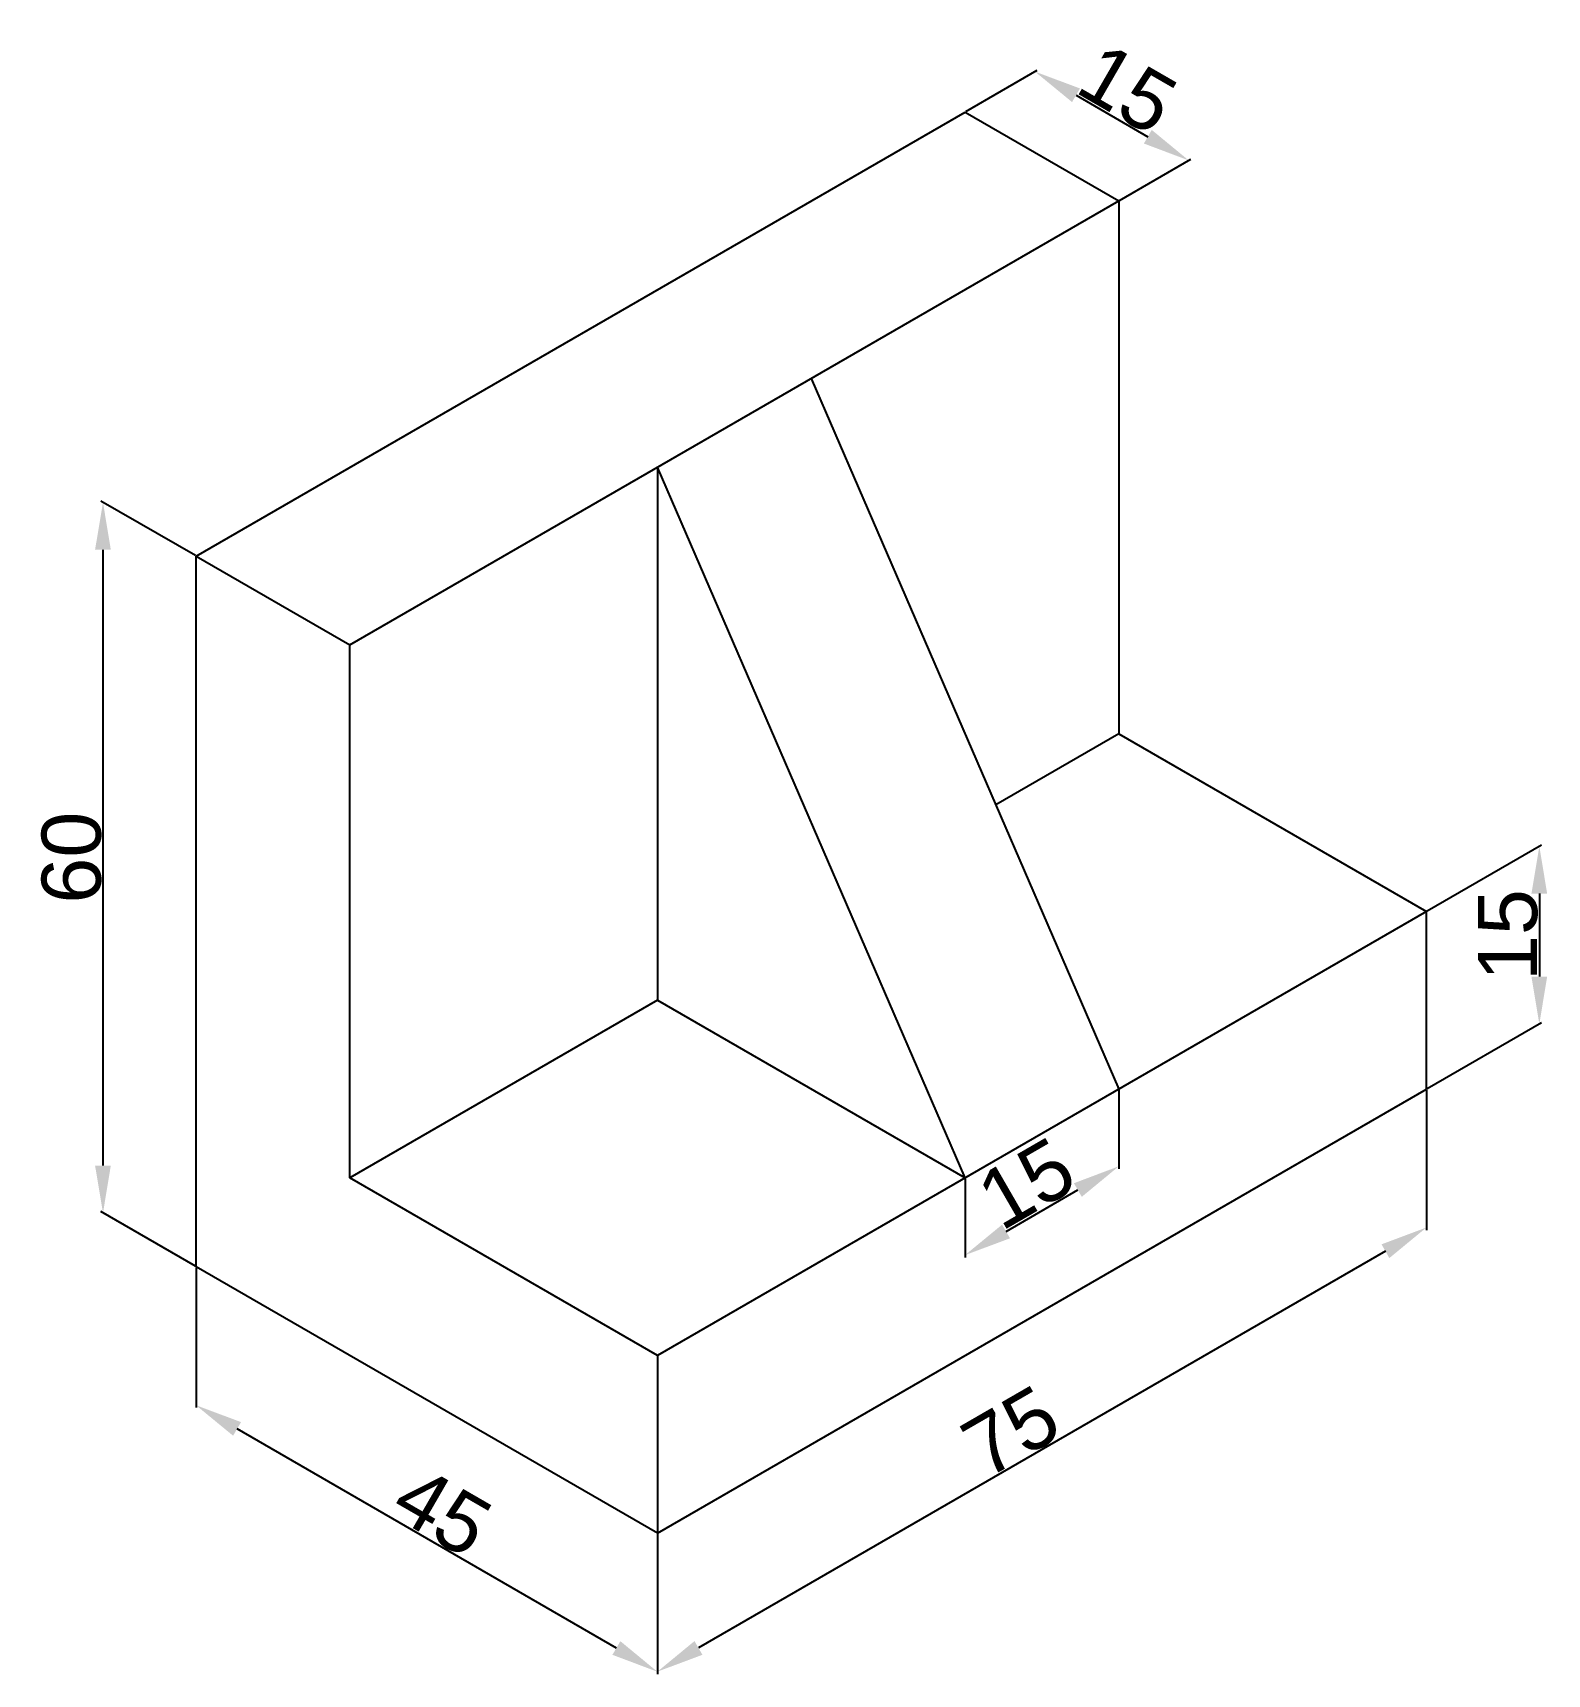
# Model space of a CAD drawing. Header units: centimetres. Extents: x 449 to 577, y 53 to 191.
import ezdxf

# ---------------------------------------------------------------- set-up
doc = ezdxf.new("R2010")
doc.units = ezdxf.units.CM
doc.header["$MEASUREMENT"] = 0
doc.styles.get("Standard").update_dxf_attribs({"font": 'arial.ttf'})
doc.dimstyles.get("Standard").update_dxf_attribs({"dimtxt": 5, "dimasz": 4, "dimexe": 0.18, "dimexo": 0.0625, "dimgap": 0.09, "dimtad": 1, "dimdec": 0, "dimzin": 0, "dimdsep": 46, "dimtxsty": 'Standard', "dimcen": 0.09, "dimclrd": 2, "dimclre": 2, "dimclrt": 2, "dimadec": 0, "dimazin": 0, "dimtfac": 1, "dimtdec": 0, "dimtofl": 0, "dimtmove": 0, "dimatfit": 3, "dimfxl": 1, "dimtfillclr": 2, "dimtolj": 1, "dimtzin": 0, "dimarcsym": 0})

# ---------------------------------------------------------------- blocks, each defined once
blk = doc.blocks.new('*D11')
at = {"color": 2, "lineweight": -2, "transparency": 16777216}
for p, q in [((527.82, 184.72), (533.84, 188.2)), ((537.13, 186.09), (543.19, 182.59)), ((540.81, 177.22), (546.83, 180.7))]:
    blk.add_line(p, q, dxfattribs=at)
at = {"color": 2, "transparency": 16777216}
for points in [[(537.46, 186.67), (536.79, 185.52), (533.66, 188.09)], [(543.52, 183.17), (542.86, 182.02), (546.65, 180.59)]]:
    blk.add_solid(points, dxfattribs=at)
at = {"layer": 'Defpoints', "color": 0, "transparency": 16777216}
for p in [(527.75, 184.68), (546.65, 180.59), (540.74, 177.18)]:
    blk.add_point(p, dxfattribs=at)
at = {"color": 2, "transparency": 16777216, "insert": (541.48, 186.63), "char_height": 5, "attachment_point": 5, "rotation": 330}
blk.add_mtext('\\A1;15', dxfattribs=at)
blk = doc.blocks.new('*D12')
at = {"color": 2, "lineweight": -2, "transparency": 16777216}
for p, q in [((566.79, 117.22), (576.44, 122.79)), ((576.26, 118.68), (576.26, 111.68)), ((566.79, 102.22), (576.44, 107.79))]:
    blk.add_line(p, q, dxfattribs=at)
at = {"color": 2, "transparency": 16777216}
for points in [[(575.59, 118.68), (576.92, 118.68), (576.26, 122.68)], [(575.59, 111.68), (576.92, 111.68), (576.26, 107.68)]]:
    blk.add_solid(points, dxfattribs=at)
at = {"layer": 'Defpoints', "color": 0, "transparency": 16777216}
for p in [(566.72, 117.18), (576.26, 107.68), (566.72, 102.18)]:
    blk.add_point(p, dxfattribs=at)
at = {"color": 2, "transparency": 16777216, "insert": (573.61, 115.18), "char_height": 5, "attachment_point": 5, "rotation": 90}
blk.add_mtext('\\A1;15', dxfattribs=at)
blk = doc.blocks.new('*D13')
at = {"color": 2, "lineweight": -2, "transparency": 16777216}
for p, q in [((566.72, 102.11), (566.72, 90.28)), ((563.26, 88.49), (505.24, 54.99)), ((501.77, 64.61), (501.77, 52.78))]:
    blk.add_line(p, q, dxfattribs=at)
at = {"color": 2, "transparency": 16777216}
for points in [[(562.93, 89.07), (563.59, 87.91), (566.72, 90.49)], [(504.9, 55.57), (505.57, 54.41), (501.77, 52.99)]]:
    blk.add_solid(points, dxfattribs=at)
at = {"layer": 'Defpoints', "color": 0, "transparency": 16777216}
for p in [(566.72, 102.18), (501.77, 64.68), (501.77, 52.99)]:
    blk.add_point(p, dxfattribs=at)
at = {"color": 2, "transparency": 16777216, "insert": (531.62, 73.26), "char_height": 5, "attachment_point": 5, "rotation": 30}
blk.add_mtext('\\A1;75', dxfattribs=at)
blk = doc.blocks.new('*D14')
at = {"color": 2, "lineweight": -2, "transparency": 16777216}
for p, q in [((462.8, 87.11), (462.8, 75.28)), ((498.31, 54.98), (466.26, 73.48)), ((501.77, 64.61), (501.77, 52.78))]:
    blk.add_line(p, q, dxfattribs=at)
at = {"color": 2, "transparency": 16777216}
for points in [[(466.6, 74.06), (465.93, 72.91), (462.8, 75.48)], [(498.64, 55.56), (497.97, 54.41), (501.77, 52.98)]]:
    blk.add_solid(points, dxfattribs=at)
at = {"layer": 'Defpoints', "color": 0, "transparency": 16777216}
for p in [(462.8, 87.18), (462.8, 75.48), (501.77, 64.68)]:
    blk.add_point(p, dxfattribs=at)
at = {"color": 2, "transparency": 16777216, "insert": (483.6, 66.51), "char_height": 5, "attachment_point": 5, "rotation": 330}
blk.add_mtext('\\A1;45', dxfattribs=at)
blk = doc.blocks.new('*D15')
at = {"color": 2, "lineweight": -2, "transparency": 16777216}
for p, q in [((540.74, 102.11), (540.74, 95.45)), ((527.75, 94.61), (527.75, 87.95)), ((531.22, 90.16), (537.28, 93.66))]:
    blk.add_line(p, q, dxfattribs=at)
at = {"color": 2, "transparency": 16777216}
for points in [[(536.95, 94.23), (537.61, 93.08), (540.74, 95.66)], [(530.88, 90.73), (531.55, 89.58), (527.75, 88.16)]]:
    blk.add_solid(points, dxfattribs=at)
at = {"layer": 'Defpoints', "color": 0, "transparency": 16777216}
for p in [(540.74, 102.18), (540.74, 95.66), (527.75, 94.68)]:
    blk.add_point(p, dxfattribs=at)
at = {"color": 2, "transparency": 16777216, "insert": (532.93, 94.2), "char_height": 5, "attachment_point": 5, "rotation": 30}
blk.add_mtext('\\A1;15', dxfattribs=at)
blk = doc.blocks.new('*D16')
at = {"color": 2, "lineweight": -2, "transparency": 16777216}
for p, q in [((462.74, 147.22), (454.76, 151.83)), ((454.94, 147.72), (454.94, 95.72)), ((462.74, 87.22), (454.76, 91.83))]:
    blk.add_line(p, q, dxfattribs=at)
at = {"color": 2, "transparency": 16777216}
for points in [[(454.27, 147.72), (455.6, 147.72), (454.94, 151.72)], [(454.27, 95.72), (455.6, 95.72), (454.94, 91.72)]]:
    blk.add_solid(points, dxfattribs=at)
at = {"layer": 'Defpoints', "color": 0, "transparency": 16777216}
for p in [(462.8, 147.18), (454.94, 91.72), (462.8, 87.18)]:
    blk.add_point(p, dxfattribs=at)
at = {"color": 2, "transparency": 16777216, "insert": (452.29, 121.72), "char_height": 5, "attachment_point": 5, "rotation": 90}
blk.add_mtext('\\A1;60', dxfattribs=at)

msp = doc.modelspace()

# ---------------------------------------------------------------- linework, layer by layer
for p, q in [((462.8, 147.18), (527.75, 184.68)), ((527.75, 184.68), (540.74, 177.18)), ((475.79, 139.68), (540.74, 177.18)), ((540.74, 177.18), (540.74, 132.18)), ((514.76, 162.18), (540.74, 102.18)), ((501.77, 154.68), (501.77, 109.68)), ((527.75, 94.68), (501.77, 154.68)), ((462.8, 87.18), (462.8, 147.18)), ((462.8, 147.18), (475.79, 139.68)), ((475.79, 94.68), (475.79, 139.68)), ((540.74, 132.18), (530.35, 126.18)), ((540.74, 132.18), (566.72, 117.18)), ((566.72, 117.18), (501.77, 79.68)), ((566.72, 102.18), (566.72, 117.18)), ((501.77, 109.68), (475.79, 94.68)), ((501.77, 109.68), (527.75, 94.68)), ((501.77, 64.68), (566.72, 102.18)), ((501.77, 79.68), (475.79, 94.68)), ((501.77, 64.68), (462.8, 87.18)), ((501.77, 79.68), (501.77, 64.68))]:
    msp.add_line(p, q)

# ---------------------------------------------------------------- dimensions: what is measured, and where the dimension line sits
for p1, p2, distance, picture, middle in [((527.75, 184.68), (540.74, 177.18), 5.91, '*D11', (541.48, 186.63)), ((527.75, 94.68), (540.74, 102.18), -5.65, '*D15', (532.93, 94.2)), ((501.77, 64.68), (462.8, 87.18), 10.13, '*D14', (483.6, 66.51))]:
    dim = msp.add_aligned_dim(p1=p1, p2=p2, distance=distance, dimstyle='Standard')
    dim.commit()
    dim.dimension.update_dxf_attribs({"geometry": picture, "text_midpoint": middle})
for base, p1, p2, picture, middle in [((454.94, 91.72), (462.8, 147.18), (462.8, 87.18), '*D16', (452.29, 121.72)), ((576.26, 107.68), (566.72, 117.18), (566.72, 102.18), '*D12', (573.61, 115.18))]:
    dim = msp.add_linear_dim(base=base, p1=p1, p2=p2, angle=90, dimstyle='Standard')
    dim.commit()
    dim.dimension.update_dxf_attribs({"geometry": picture, "text_midpoint": middle})
dim = msp.add_linear_dim(base=(501.77, 52.99), p1=(566.72, 102.18), p2=(501.77, 64.68), angle=210, dimstyle='Standard')
dim.commit()
dim.dimension.update_dxf_attribs({"geometry": '*D13', "text_midpoint": (532.93, 70.98), "dimtype": 161})

doc.saveas('drawing.dxf')
